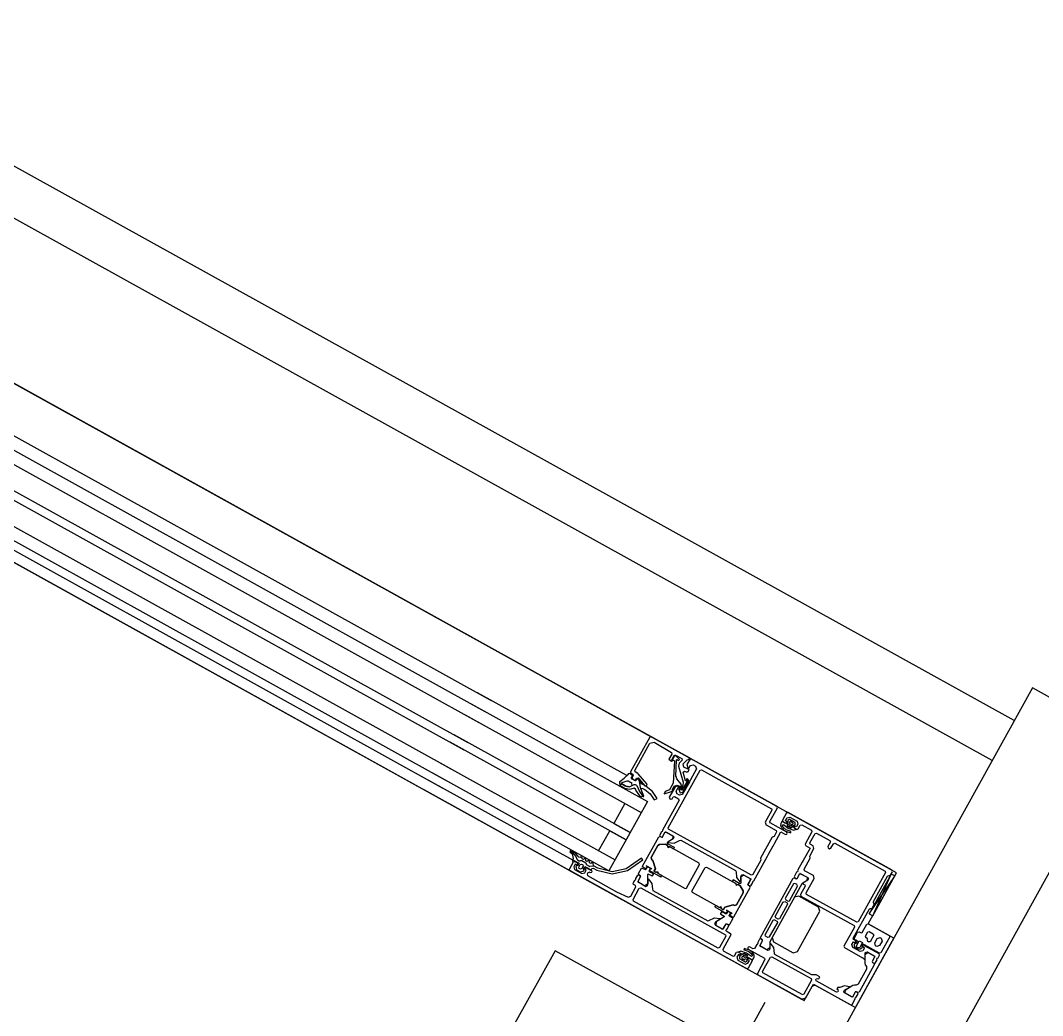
# Model space of a CAD drawing. Header units: metres. Extents: x 2.5 to 42.6, y 0.9 to 31.9.
# Drawn here: x 26.6573 to 26.8502, y 11.3102 to 11.4979 of the extents above; entities that cross this region are included whole.
import ezdxf

# ---------------------------------------------------------------- set-up
doc = ezdxf.new("R2010")
doc.units = ezdxf.units.M
doc.layers.add('ARREDI', color=9, linetype='Continuous')
doc.layers.add('PARETI_STRUTTURE', color=7, linetype='Continuous')

msp = doc.modelspace()

# ---------------------------------------------------------------- linework, layer by layer
at = {"layer": 'ARREDI'}
for points in [[(26.82266, 11.33715), (26.29852, 11.62766)], [(26.2873, 11.60012), (26.80524, 11.31303)], [(26.6046, 11.44811), (26.74614, 11.36966)], [(26.60345, 11.44604), (26.74499, 11.3676)], [(26.6023, 11.44396), (26.74384, 11.36552)], [(26.6002, 11.44018), (26.74175, 11.36173)], [(26.59944, 11.4388), (26.74098, 11.36035)], [(26.73888, 11.35657), (26.59734, 11.43501)], [(26.73698, 11.35313), (26.59543, 11.43157)], [(26.73774, 11.3545), (26.5962, 11.43295)]]:
    msp.add_lwpolyline(points, dxfattribs=at)
at = {"layer": 'PARETI_STRUTTURE'}
for points in [[(26.84487, 11.36585), (26.31109, 11.66171)], [(26.84069, 11.35832), (26.30691, 11.65418)], [(26.77617, 11.36291), (26.78374, 11.35872), (26.58228, 11.47038)], [(26.77617, 11.36292), (26.58986, 11.46618), (26.58228, 11.47038)], [(26.76082, 11.33766), (26.59506, 11.42954), (26.58357, 11.4359)], [(26.74775, 11.37867), (26.77634, 11.36282), (26.77607, 11.36274)], [(26.77173, 11.35547), (26.74355, 11.3711)], [(26.7424, 11.36901), (26.77564, 11.3506), (26.76839, 11.33751), (26.73515, 11.35593)], [(26.74126, 11.36695), (26.77449, 11.34853)], [(26.76643, 11.34129), (26.76853, 11.34508), (26.77162, 11.34336), (26.7384, 11.36178)], [(26.77139, 11.35024), (26.76929, 11.34645), (26.77239, 11.34474), (26.73915, 11.36316)], [(26.77607, 11.36275), (26.77245, 11.3562)], [(26.7761, 11.36158), (26.77692, 11.3618)], [(26.78334, 11.35849), (26.78338, 11.35846), (26.78357, 11.35881), (26.77634, 11.36282)], [(26.77692, 11.36179), (26.78017, 11.35981)], [(26.77325, 11.35643), (26.77609, 11.36157)], [(26.78017, 11.35981), (26.78024, 11.35954)], [(26.7363, 11.35799), (26.76953, 11.33957)], [(26.78024, 11.35954), (26.7797, 11.35857)], [(26.7797, 11.35857), (26.78018, 11.35821)], [(26.78072, 11.35919), (26.78036, 11.35846), (26.78073, 11.35824), (26.7805, 11.35403), (26.77982, 11.3528)], [(26.78018, 11.3582), (26.78043, 11.35835), (26.78022, 11.35846), (26.78068, 11.35928)], [(26.78068, 11.35929), (26.78095, 11.35937)], [(26.78103, 11.35922), (26.78071, 11.35919)], [(26.78095, 11.35936), (26.78216, 11.3587)], [(26.7817, 11.35853), (26.78103, 11.35922)], [(26.78103, 11.3553), (26.78114, 11.35847)], [(26.78114, 11.35846), (26.78128, 11.35852)], [(26.78128, 11.35851), (26.78148, 11.35831)], [(26.78148, 11.3583), (26.7817, 11.35852)], [(26.78166, 11.35781), (26.78152, 11.35724)], [(26.78221, 11.35838), (26.78165, 11.35781)], [(26.78216, 11.35869), (26.7822, 11.35839)], [(26.78236, 11.35769), (26.78311, 11.35845)], [(26.8001, 11.34965), (26.78374, 11.35872), (26.78309, 11.35755), (26.78327, 11.35696), (26.78347, 11.35685), (26.78375, 11.35736)], [(26.7831, 11.35846), (26.78334, 11.3585)], [(26.80027, 11.34956), (26.78374, 11.35872)], [(26.77198, 11.35571), (26.77215, 11.3559)], [(26.77215, 11.3559), (26.77231, 11.35591)], [(26.77231, 11.35591), (26.77274, 11.35555)], [(26.77244, 11.3562), (26.77253, 11.35594)], [(26.77252, 11.35593), (26.77287, 11.35574)], [(26.77332, 11.35616), (26.77324, 11.35643)], [(26.77384, 11.35588), (26.77333, 11.35617)], [(26.7739, 11.35583), (26.77384, 11.35587)], [(26.77955, 11.34564), (26.78557, 11.35649)], [(26.78152, 11.35724), (26.78238, 11.35423)], [(26.78248, 11.35706), (26.78236, 11.3577)], [(26.78237, 11.35611), (26.78264, 11.35634)], [(26.78283, 11.35451), (26.78238, 11.35611)], [(26.78347, 11.35662), (26.78248, 11.35706)], [(26.78264, 11.35634), (26.7831, 11.35613)], [(26.7831, 11.35614), (26.78335, 11.35622)], [(26.78335, 11.35622), (26.7835, 11.35651)], [(26.78351, 11.35651), (26.78346, 11.35662)], [(26.78375, 11.35736), (26.7843, 11.35751)], [(26.78489, 11.35673), (26.78375, 11.35466)], [(26.78429, 11.35751), (26.78473, 11.35726)], [(26.78474, 11.35727), (26.78489, 11.35672)], [(26.78557, 11.35649), (26.78583, 11.35657)], [(26.78584, 11.35657), (26.79906, 11.34923)], [(26.76154, 11.33951), (26.73439, 11.35455)], [(26.77047, 11.35356), (26.77044, 11.35438)], [(26.77045, 11.35437), (26.77125, 11.355), (26.77198, 11.35571)], [(26.77126, 11.35312), (26.77047, 11.35355), (26.7707, 11.35398), (26.77069, 11.35397), (26.77144, 11.35355), (26.77069, 11.35397)], [(26.771, 11.35419), (26.7707, 11.35398)], [(26.77177, 11.3544), (26.771, 11.35418)], [(26.77199, 11.3544), (26.77176, 11.3544)], [(26.77274, 11.35398), (26.77199, 11.3544)], [(26.77276, 11.35539), (26.77255, 11.3551)], [(26.77255, 11.3551), (26.77259, 11.35494)], [(26.77259, 11.35493), (26.7733, 11.35454)], [(26.77276, 11.35358), (26.77273, 11.35399)], [(26.77274, 11.35555), (26.77275, 11.35539)], [(26.77294, 11.35548), (26.77275, 11.35513)], [(26.77275, 11.35513), (26.77283, 11.35487)], [(26.77283, 11.35486), (26.77317, 11.35467)], [(26.77286, 11.35574), (26.77295, 11.35548)], [(26.77317, 11.35467), (26.77344, 11.35476)], [(26.77329, 11.35454), (26.77343, 11.35455)], [(26.77343, 11.35455), (26.77379, 11.35487)], [(26.77344, 11.35475), (26.77358, 11.35501)], [(26.77358, 11.35501), (26.7739, 11.35504)], [(26.77379, 11.35487), (26.77399, 11.3548)], [(26.77554, 11.35394), (26.77389, 11.35583)], [(26.7739, 11.35504), (26.77518, 11.35357)], [(26.77399, 11.3548), (26.77429, 11.35321), (26.77492, 11.35169)], [(26.77458, 11.35389), (26.774, 11.35468)], [(26.78117, 11.35485), (26.78104, 11.35529)], [(26.78201, 11.35388), (26.78118, 11.35484)], [(26.78355, 11.35432), (26.78222, 11.3519)], [(26.78238, 11.35423), (26.78231, 11.35363)], [(26.78233, 11.35238), (26.7835, 11.35448)], [(26.78256, 11.35334), (26.78319, 11.35448)], [(26.78335, 11.35455), (26.78267, 11.35332)], [(26.78293, 11.35446), (26.78284, 11.35451)], [(26.78314, 11.35453), (26.78293, 11.35446)], [(26.78318, 11.35489), (26.78295, 11.35482)], [(26.78295, 11.35482), (26.78299, 11.35467)], [(26.783, 11.35467), (26.78323, 11.35474)], [(26.78319, 11.35447), (26.78315, 11.35453)], [(26.7835, 11.35449), (26.78318, 11.35489)], [(26.78323, 11.35474), (26.78336, 11.35456)], [(26.78375, 11.35466), (26.78355, 11.35432)], [(26.73343, 11.35283), (26.76099, 11.33757), (26.7609, 11.33783)], [(26.77047, 11.35356), (26.77047, 11.35356)], [(26.77139, 11.35307), (26.77126, 11.35311)], [(26.77226, 11.35288), (26.77139, 11.35307)], [(26.77145, 11.35355), (26.77154, 11.35351), (26.77145, 11.35355)], [(26.77218, 11.35337), (26.77155, 11.35351), (26.77218, 11.35337)], [(26.77218, 11.35337), (26.7724, 11.35339)], [(26.77254, 11.3529), (26.77226, 11.35288)], [(26.77241, 11.35339), (26.77275, 11.35359), (26.77313, 11.35381)], [(26.77313, 11.35313), (26.77254, 11.35289)], [(26.77313, 11.3538), (26.77333, 11.35382)], [(26.7734, 11.35293), (26.77314, 11.35312)], [(26.77334, 11.35382), (26.77356, 11.35369)], [(26.77346, 11.35272), (26.7734, 11.35293)], [(26.7744, 11.35142), (26.77345, 11.35272)], [(26.77356, 11.35369), (26.77363, 11.35362)], [(26.77363, 11.35363), (26.77417, 11.35247), (26.77488, 11.35142)], [(26.7744, 11.35288), (26.77467, 11.35312)], [(26.7754, 11.35344), (26.77458, 11.3539)], [(26.77468, 11.35312), (26.77509, 11.35288)], [(26.7751, 11.35289), (26.77617, 11.35204), (26.77689, 11.35089)], [(26.77518, 11.35357), (26.7755, 11.3536)], [(26.77747, 11.35113), (26.77663, 11.35245), (26.7754, 11.35344)], [(26.7755, 11.3536), (26.77556, 11.35371)], [(26.77557, 11.35371), (26.77554, 11.35394)], [(26.77897, 11.35249), (26.7788, 11.35204)], [(26.77881, 11.35205), (26.78035, 11.35253)], [(26.77982, 11.3528), (26.77897, 11.35248)], [(26.78085, 11.35334), (26.77977, 11.35138)], [(26.78035, 11.35253), (26.78037, 11.35269)], [(26.78038, 11.35284), (26.78074, 11.35348)], [(26.78038, 11.35268), (26.78038, 11.35284)], [(26.78074, 11.35348), (26.78118, 11.35368)], [(26.78139, 11.3535), (26.78085, 11.35334)], [(26.78108, 11.35254), (26.78155, 11.3534), (26.78139, 11.3535)], [(26.78124, 11.352), (26.78108, 11.35254)], [(26.78118, 11.35367), (26.78173, 11.35348), (26.7815, 11.35306)], [(26.7815, 11.35307), (26.7818, 11.35224)], [(26.78178, 11.35294), (26.78206, 11.35344)], [(26.78216, 11.35273), (26.78179, 11.35293)], [(26.7818, 11.35223), (26.78234, 11.35238)], [(26.78231, 11.35363), (26.7819, 11.35288)], [(26.7819, 11.35288), (26.78207, 11.35278)], [(26.78206, 11.35344), (26.78202, 11.35388)], [(26.78207, 11.35279), (26.78227, 11.35315)], [(26.78238, 11.35312), (26.78216, 11.35272)], [(26.78227, 11.35315), (26.78247, 11.35327)], [(26.78255, 11.35324), (26.78239, 11.35313)], [(26.78247, 11.35328), (26.78257, 11.35333)], [(26.78267, 11.35332), (26.78256, 11.35323)], [(26.77492, 11.35169), (26.7744, 11.35141)], [(26.77689, 11.35089), (26.77747, 11.35114)], [(26.78161, 11.35081), (26.7785, 11.3452)], [(26.77976, 11.35138), (26.77985, 11.35111)], [(26.77984, 11.35111), (26.78001, 11.35101)], [(26.78001, 11.35102), (26.78028, 11.3511)], [(26.78028, 11.35109), (26.78047, 11.35144)], [(26.78047, 11.35144), (26.78074, 11.35152)], [(26.78074, 11.35151), (26.78153, 11.35107)], [(26.78168, 11.35176), (26.78124, 11.35201)], [(26.78153, 11.35107), (26.78161, 11.35081)], [(26.78222, 11.35191), (26.78168, 11.35176)], [(26.79914, 11.34897), (26.79787, 11.34669)], [(26.79875, 11.3468), (26.80018, 11.34938)], [(26.79906, 11.34924), (26.79914, 11.34897)], [(26.80018, 11.34938), (26.80009, 11.34965)], [(26.8019, 11.34843), (26.80113, 11.34706)], [(26.80217, 11.34851), (26.8019, 11.34842)], [(26.80524, 11.31304), (26.80696, 11.31614), (26.81488, 11.31175), (26.82213, 11.32483), (26.81731, 11.32751), (26.82266, 11.33715), (26.80202, 11.34859)], [(26.8218, 11.33763), (26.80217, 11.3485)], [(26.79788, 11.3467), (26.79803, 11.34615)], [(26.79882, 11.34653), (26.79874, 11.3468)], [(26.80192, 11.34482), (26.79882, 11.34654)], [(26.8008, 11.34637), (26.80074, 11.34605)], [(26.80102, 11.34679), (26.80083, 11.34645), (26.8008, 11.34636)], [(26.80113, 11.34682), (26.80102, 11.3468)], [(26.8011, 11.34602), (26.80131, 11.34623)], [(26.80113, 11.34705), (26.80122, 11.34679)], [(26.80187, 11.34641), (26.80113, 11.34683)], [(26.80121, 11.34678), (26.80166, 11.34653)], [(26.80131, 11.34623), (26.80221, 11.34558), (26.80327, 11.34519)], [(26.80166, 11.34654), (26.80192, 11.34662)], [(26.80193, 11.34661), (26.80202, 11.34678), (26.80168, 11.34697), (26.80197, 11.34749)], [(26.80197, 11.34645), (26.80186, 11.34642)], [(26.80196, 11.34749), (26.80251, 11.34765)], [(26.80216, 11.34678), (26.80198, 11.34645)], [(26.80227, 11.3463), (26.80203, 11.34632), (26.80199, 11.34614)], [(26.80211, 11.34703), (26.80212, 11.34689)], [(26.80241, 11.34719), (26.80212, 11.34703)], [(26.80213, 11.34689), (26.80215, 11.34677)], [(26.80238, 11.34619), (26.80227, 11.3463)], [(26.80249, 11.34719), (26.8024, 11.34719)], [(26.80255, 11.34684), (26.80241, 11.34661)], [(26.80242, 11.3466), (26.80246, 11.34644)], [(26.80246, 11.34644), (26.80288, 11.34622)], [(26.8035, 11.34663), (26.80249, 11.3472)], [(26.8025, 11.34765), (26.80387, 11.34688)], [(26.80317, 11.3465), (26.80255, 11.34685)], [(26.80288, 11.34621), (26.80305, 11.34625)], [(26.80304, 11.34626), (26.80318, 11.34649)], [(26.80403, 11.34635), (26.80374, 11.34583), (26.8034, 11.34603), (26.80331, 11.34585)], [(26.80344, 11.34615), (26.80355, 11.34622)], [(26.80355, 11.34656), (26.8035, 11.34663)], [(26.80354, 11.34623), (26.80354, 11.34656)], [(26.80388, 11.34688), (26.80403, 11.34634)], [(26.7783, 11.34485), (26.77794, 11.3442)], [(26.77843, 11.34491), (26.7783, 11.34485)], [(26.77851, 11.34506), (26.77843, 11.34491)], [(26.77849, 11.3439), (26.77902, 11.34485), (26.78056, 11.34405)], [(26.7785, 11.34519), (26.77851, 11.34505)], [(26.7785, 11.34388), (26.77895, 11.34472)], [(26.77895, 11.34471), (26.77922, 11.34479)], [(26.77902, 11.34485), (26.77909, 11.34486)], [(26.77922, 11.34479), (26.78042, 11.34412)], [(26.77963, 11.34537), (26.77955, 11.34564)], [(26.79527, 11.33671), (26.77963, 11.34538)], [(26.8, 11.34484), (26.79953, 11.34398), (26.79915, 11.34387), (26.79696, 11.33991), (26.79706, 11.33954), (26.79553, 11.33679)], [(26.79803, 11.34616), (26.79992, 11.34511)], [(26.79953, 11.34254), (26.80081, 11.34484), (26.80167, 11.34437)], [(26.79992, 11.34511), (26.80001, 11.34485)], [(26.80075, 11.34604), (26.80076, 11.346), (26.80092, 11.34574), (26.80103, 11.34557), (26.80118, 11.34542), (26.80132, 11.34526), (26.80149, 11.34513), (26.80167, 11.34501)], [(26.80128, 11.34574), (26.80118, 11.34589), (26.8011, 11.34601)], [(26.8018, 11.34525), (26.80128, 11.34574)], [(26.80167, 11.34501), (26.80268, 11.34469)], [(26.80167, 11.34437), (26.80194, 11.34445)], [(26.80259, 11.34497), (26.8018, 11.34525)], [(26.802, 11.34455), (26.80191, 11.34481)], [(26.80194, 11.34445), (26.80199, 11.34454)], [(26.80199, 11.34613), (26.80204, 11.34601)], [(26.80204, 11.346), (26.80222, 11.34589), (26.80248, 11.34575), (26.80269, 11.34565)], [(26.80271, 11.346), (26.80237, 11.3458), (26.80237, 11.34619)], [(26.8027, 11.34496), (26.80259, 11.34497)], [(26.80268, 11.34468), (26.8027, 11.34496)], [(26.80269, 11.34566), (26.8029, 11.34569)], [(26.80286, 11.34597), (26.80271, 11.346)], [(26.80289, 11.34569), (26.80292, 11.34572), (26.803, 11.34579), (26.80286, 11.34598)], [(26.80315, 11.3458), (26.80333, 11.34613)], [(26.80318, 11.34569), (26.80315, 11.3458)], [(26.80372, 11.34539), (26.80318, 11.34569)], [(26.80327, 11.34519), (26.80327, 11.34519)], [(26.80328, 11.34519), (26.80372, 11.34539)], [(26.8033, 11.34585), (26.80339, 11.34559)], [(26.80333, 11.34612), (26.80344, 11.34615)], [(26.80338, 11.34558), (26.80383, 11.34533)], [(26.80383, 11.34533), (26.80409, 11.34542)], [(26.8041, 11.34541), (26.80447, 11.34611)], [(26.80448, 11.3461), (26.80474, 11.34618)], [(26.80475, 11.34618), (26.80661, 11.34515)], [(26.80668, 11.34488), (26.80539, 11.34253)], [(26.80629, 11.3428), (26.80727, 11.34455)], [(26.8066, 11.34515), (26.80669, 11.34488)], [(26.80727, 11.34455), (26.80753, 11.34463)], [(26.80753, 11.34463), (26.81008, 11.34321)], [(26.77553, 11.3384), (26.77559, 11.33836), (26.7756, 11.33829), (26.77559, 11.33823), (26.77541, 11.33797), (26.77538, 11.33794), (26.77534, 11.33792), (26.7753, 11.33794), (26.77474, 11.33826), (26.77471, 11.33829), (26.7747, 11.33831), (26.77471, 11.33836), (26.7778, 11.34391)], [(26.77779, 11.34392), (26.77805, 11.344)], [(26.77795, 11.3442), (26.77799, 11.34404)], [(26.77799, 11.34404), (26.77833, 11.34386)], [(26.77806, 11.34399), (26.77833, 11.34384)], [(26.77833, 11.34386), (26.7785, 11.3439)], [(26.77833, 11.34384), (26.7785, 11.34388)], [(26.7794, 11.34285), (26.77936, 11.34278)], [(26.77936, 11.34278), (26.77939, 11.34267)], [(26.77939, 11.34267), (26.7807, 11.34195)], [(26.77947, 11.34293), (26.7794, 11.34286)], [(26.78037, 11.34346), (26.77948, 11.34292)], [(26.78064, 11.34378), (26.7805, 11.34355), (26.77957, 11.34298)], [(26.77957, 11.34298), (26.77957, 11.34288)], [(26.77958, 11.34288), (26.7807, 11.34274), (26.7817, 11.34326)], [(26.78042, 11.34412), (26.78036, 11.34346)], [(26.78056, 11.34405), (26.78065, 11.34379)], [(26.78171, 11.34326), (26.78195, 11.34328)], [(26.78194, 11.34329), (26.79227, 11.33756)], [(26.79934, 11.34219), (26.79954, 11.34254)], [(26.80538, 11.34254), (26.80547, 11.34227)], [(26.80637, 11.34253), (26.80629, 11.34279)], [(26.80689, 11.34224), (26.80637, 11.34253)], [(26.81016, 11.34295), (26.80969, 11.34209)], [(26.81008, 11.34321), (26.81017, 11.34295)], [(26.81027, 11.34176), (26.81074, 11.34262)], [(26.81074, 11.34262), (26.81101, 11.34271)], [(26.81101, 11.3427), (26.82048, 11.33745)], [(26.76118, 11.34138), (26.761, 11.34111)], [(26.761, 11.34112), (26.76145, 11.34074)], [(26.76108, 11.34139), (26.76115, 11.3413)], [(26.76115, 11.3413), (26.76143, 11.34105)], [(26.7621, 11.34087), (26.76118, 11.34138)], [(26.76142, 11.34105), (26.76215, 11.34021)], [(26.76145, 11.34075), (26.76165, 11.33983)], [(26.76269, 11.34006), (26.7621, 11.34087)], [(26.77636, 11.34003), (26.77761, 11.3423), (26.77636, 11.34003)], [(26.77949, 11.34212), (26.77945, 11.34205), (26.77949, 11.34212)], [(26.77966, 11.34194), (26.7797, 11.34201), (26.77966, 11.34194)], [(26.7854, 11.33898), (26.77986, 11.34205), (26.78054, 11.34167)], [(26.7807, 11.34195), (26.78055, 11.34167)], [(26.79829, 11.3403), (26.79849, 11.34065)], [(26.79848, 11.34064), (26.79934, 11.3422)], [(26.80546, 11.34227), (26.80632, 11.3418), (26.80504, 11.33948)], [(26.80524, 11.3378), (26.80637, 11.33987), (26.80626, 11.3403), (26.80704, 11.3417)], [(26.80704, 11.34171), (26.80689, 11.34225)], [(26.80968, 11.34209), (26.80976, 11.34182)], [(26.80976, 11.34182), (26.81, 11.34168)], [(26.81, 11.34169), (26.81026, 11.34177)], [(26.76091, 11.33783), (26.76168, 11.33921)], [(26.76166, 11.33982), (26.76149, 11.33943)], [(26.76149, 11.33944), (26.76155, 11.33923)], [(26.76155, 11.33923), (26.76171, 11.33951), (26.7624, 11.33912)], [(26.76168, 11.33921), (26.76194, 11.3393)], [(26.76247, 11.33877), (26.76237, 11.3386), (26.76202, 11.33879), (26.76175, 11.33827)], [(26.76194, 11.33929), (26.76239, 11.33904)], [(26.76215, 11.34021), (26.76233, 11.33971)], [(26.76234, 11.33971), (26.76242, 11.33961)], [(26.76239, 11.33913), (26.76274, 11.33893)], [(26.76239, 11.33904), (26.76247, 11.33878)], [(26.76243, 11.33961), (26.76277, 11.33941)], [(26.76274, 11.33894), (26.76249, 11.33849)], [(26.76298, 11.34002), (26.76269, 11.34006)], [(26.76271, 11.33823), (26.76296, 11.33868)], [(26.76277, 11.33941), (26.76296, 11.33941)], [(26.76296, 11.33868), (26.76322, 11.33876)], [(26.76305, 11.34016), (26.76297, 11.34002)], [(26.76297, 11.33942), (26.76305, 11.33946)], [(26.76304, 11.33947), (26.76324, 11.33947)], [(26.76335, 11.34004), (26.76305, 11.34015)], [(26.76322, 11.33876), (26.76343, 11.33865)], [(26.76324, 11.33947), (26.764, 11.33904)], [(26.76331, 11.33979), (26.76335, 11.34004)], [(26.76357, 11.33964), (26.76331, 11.3398)], [(26.76343, 11.33864), (26.76351, 11.33838)], [(26.76377, 11.33981), (26.76357, 11.33964)], [(26.76403, 11.33966), (26.76377, 11.33981)], [(26.764, 11.33941), (26.76404, 11.33966)], [(26.76426, 11.33926), (26.764, 11.33941)], [(26.76401, 11.33904), (26.76411, 11.33888)], [(26.76411, 11.33887), (26.76411, 11.33878)], [(26.76411, 11.33878), (26.76421, 11.33862)], [(26.76421, 11.33861), (26.76463, 11.33838)], [(26.76446, 11.33943), (26.76426, 11.33926)], [(26.76472, 11.33928), (26.76446, 11.33943)], [(26.76469, 11.33903), (26.76473, 11.33928)], [(26.76495, 11.33888), (26.76469, 11.33903)], [(26.76514, 11.33905), (26.76495, 11.33888)], [(26.76542, 11.33894), (26.76514, 11.33905)], [(26.76626, 11.33802), (26.76546, 11.33846), (26.76541, 11.33894)], [(26.77454, 11.33991), (26.77166, 11.33791)], [(26.77189, 11.33759), (26.77477, 11.33959)], [(26.77477, 11.33959), (26.77453, 11.33991)], [(26.77669, 11.33949), (26.77648, 11.3396), (26.77669, 11.33949)], [(26.78301, 11.33425), (26.78548, 11.33871)], [(26.78548, 11.33871), (26.7854, 11.33898)], [(26.79571, 11.33565), (26.7983, 11.3403)], [(26.80485, 11.33914), (26.80399, 11.33758)], [(26.80504, 11.33948), (26.80485, 11.33914)], [(26.76082, 11.33766), (26.79457, 11.31895)], [(26.79439, 11.31905), (26.76099, 11.33756)], [(26.76174, 11.33827), (26.76189, 11.33773)], [(26.7619, 11.33774), (26.76327, 11.33698)], [(26.76212, 11.33833), (26.76228, 11.33777)], [(26.7623, 11.33846), (26.76213, 11.33832)], [(26.76228, 11.33777), (26.76238, 11.33764)], [(26.76233, 11.33844), (26.7623, 11.33846)], [(26.76249, 11.33849), (26.76232, 11.33845)], [(26.76238, 11.33765), (26.76295, 11.33735)], [(26.76279, 11.33797), (26.7627, 11.33823)], [(26.76299, 11.33785), (26.76278, 11.33796)], [(26.76294, 11.33734), (26.76309, 11.33733)], [(26.76326, 11.33793), (26.763, 11.33785)], [(26.76309, 11.33732), (26.76365, 11.33749)], [(26.76351, 11.33838), (26.76326, 11.33793)], [(26.76327, 11.33698), (26.76381, 11.33713)], [(26.76359, 11.33788), (26.76384, 11.33832)], [(26.76364, 11.33772), (26.7636, 11.33788)], [(26.76367, 11.3377), (26.76365, 11.33771)], [(26.76365, 11.33748), (26.76368, 11.33771)], [(26.76381, 11.33713), (26.7641, 11.33764), (26.76375, 11.33784), (26.76385, 11.33801)], [(26.76384, 11.33833), (26.76419, 11.33813)], [(26.76385, 11.33801), (26.76411, 11.33809)], [(26.76411, 11.33809), (26.76507, 11.33756)], [(26.76419, 11.33814), (26.76491, 11.33773)], [(26.76441, 11.33716), (26.76425, 11.33688)], [(26.76425, 11.33688), (26.76434, 11.33662)], [(26.76433, 11.33661), (26.7698, 11.33357), (26.77198, 11.33257)], [(26.76468, 11.33723), (26.76441, 11.33715)], [(26.76463, 11.33838), (26.76476, 11.33835)], [(26.76485, 11.33714), (26.76468, 11.33724)], [(26.76476, 11.33836), (26.76545, 11.33847)], [(26.76511, 11.33721), (26.76485, 11.33713)], [(26.76491, 11.33773), (26.76507, 11.33778)], [(26.76507, 11.33778), (26.76517, 11.33795)], [(26.76508, 11.33755), (26.76516, 11.33729)], [(26.76515, 11.33728), (26.76511, 11.33721)], [(26.76516, 11.33795), (26.76543, 11.33804)], [(26.76543, 11.33803), (26.7661, 11.33765)], [(26.7661, 11.33766), (26.76899, 11.33693), (26.7719, 11.33759)], [(26.77166, 11.33791), (26.76896, 11.33733), (26.76626, 11.33802)], [(26.77344, 11.33607), (26.7738, 11.33672)], [(26.7738, 11.33671), (26.77396, 11.33676)], [(26.77395, 11.337), (26.77451, 11.33799), (26.77454, 11.33803), (26.77457, 11.33803), (26.77461, 11.33803), (26.77526, 11.33774), (26.7753, 11.33772), (26.77534, 11.33774), (26.77537, 11.33776), (26.77564, 11.33825), (26.77565, 11.33829), (26.77564, 11.33832), (26.77561, 11.33835), (26.77548, 11.33842), (26.7754, 11.33847)], [(26.77403, 11.33673), (26.77395, 11.337)], [(26.77396, 11.33676), (26.77429, 11.33658)], [(26.77431, 11.33658), (26.77403, 11.33673)], [(26.77436, 11.33642), (26.77432, 11.33659)], [(26.7765, 11.33786), (26.7754, 11.33847)], [(26.77548, 11.33842), (26.77641, 11.33791)], [(26.77567, 11.33683), (26.7757, 11.33505)], [(26.77579, 11.3369), (26.77568, 11.33683)], [(26.77642, 11.33791), (26.77629, 11.33797), (26.77625, 11.33799), (26.77622, 11.33797), (26.77618, 11.33795), (26.77595, 11.33749), (26.77593, 11.33746), (26.77595, 11.33742), (26.77597, 11.33739), (26.7767, 11.33699), (26.77672, 11.33696), (26.77674, 11.33692), (26.77672, 11.33688), (26.77656, 11.33657), (26.77653, 11.33654), (26.77649, 11.33653), (26.77645, 11.33654), (26.77579, 11.33691)], [(26.77818, 11.33634), (26.7761, 11.3375), (26.77607, 11.33752), (26.77607, 11.33756), (26.77607, 11.33761), (26.77621, 11.33788), (26.77625, 11.33794), (26.77631, 11.33795), (26.77638, 11.33793), (26.7765, 11.33786)], [(26.77818, 11.33634), (26.77833, 11.33662), (26.77764, 11.33699), (26.7776, 11.33705), (26.77758, 11.3371), (26.7776, 11.33716), (26.77764, 11.33723), (26.7776, 11.33716), (26.77758, 11.3371), (26.7776, 11.33705), (26.77764, 11.33699), (26.78274, 11.33417)], [(26.78404, 11.33368), (26.78652, 11.33814)], [(26.78652, 11.33814), (26.78678, 11.33822)], [(26.78678, 11.33821), (26.79232, 11.33515), (26.79164, 11.33552)], [(26.79227, 11.33756), (26.79237, 11.33735)], [(26.79237, 11.33735), (26.79248, 11.33622), (26.79317, 11.33535)], [(26.79327, 11.33539), (26.79325, 11.33647), (26.79338, 11.33672)], [(26.79379, 11.33671), (26.79326, 11.33632)], [(26.79338, 11.33672), (26.79365, 11.3368)], [(26.79365, 11.3368), (26.79514, 11.33598), (26.79462, 11.33496)], [(26.79499, 11.33605), (26.79379, 11.33672)], [(26.79553, 11.33679), (26.79527, 11.3367)], [(26.8038, 11.33725), (26.80333, 11.33638)], [(26.80392, 11.3373), (26.8038, 11.33725)], [(26.80387, 11.33609), (26.8044, 11.33703), (26.80594, 11.33624)], [(26.80388, 11.33607), (26.80434, 11.3369)], [(26.80401, 11.33746), (26.80393, 11.3373)], [(26.80399, 11.33759), (26.80401, 11.33745)], [(26.80434, 11.3369), (26.8046, 11.33698)], [(26.8044, 11.33704), (26.80447, 11.33705)], [(26.80461, 11.33697), (26.8058, 11.33631)], [(26.80531, 11.33753), (26.80523, 11.3378)], [(26.80697, 11.33662), (26.80531, 11.33753)], [(26.80712, 11.33608), (26.80697, 11.33662)], [(26.82056, 11.33718), (26.81541, 11.32789)], [(26.81815, 11.32902), (26.82232, 11.33654), (26.82163, 11.33691), (26.81746, 11.3294), (26.81815, 11.32902), (26.82163, 11.33691)], [(26.82048, 11.33745), (26.82057, 11.33719)], [(26.82095, 11.33651), (26.82119, 11.33661)], [(26.82119, 11.3366), (26.82125, 11.33658)], [(26.82126, 11.33658), (26.8215, 11.33668)], [(26.82149, 11.33667), (26.82187, 11.33735)], [(26.82187, 11.33736), (26.82179, 11.33762)], [(26.77304, 11.33494), (26.77295, 11.3352)], [(26.77296, 11.33521), (26.77325, 11.33572)], [(26.77338, 11.33475), (26.77304, 11.33494)], [(26.77325, 11.33572), (26.77337, 11.33578)], [(26.77337, 11.33578), (26.77345, 11.33593)], [(26.77346, 11.33448), (26.77338, 11.33475)], [(26.77345, 11.33594), (26.77344, 11.33607)], [(26.77434, 11.33641), (26.77381, 11.33547), (26.77531, 11.33458)], [(26.77381, 11.33546), (26.77383, 11.33539)], [(26.77398, 11.33532), (26.77389, 11.33559)], [(26.7739, 11.33559), (26.77436, 11.33641)], [(26.77517, 11.33466), (26.77398, 11.33533)], [(26.7743, 11.33657), (26.77434, 11.33641)], [(26.77571, 11.33505), (26.77518, 11.33466)], [(26.77531, 11.33458), (26.77558, 11.33466)], [(26.77558, 11.33465), (26.77572, 11.33489), (26.77569, 11.33599)], [(26.7757, 11.33598), (26.77578, 11.33603)], [(26.77578, 11.33603), (26.77649, 11.33515), (26.77659, 11.33403)], [(26.79179, 11.3358), (26.79164, 11.33552)], [(26.7931, 11.33507), (26.79179, 11.3358)], [(26.79234, 11.33491), (26.79238, 11.33498), (26.79234, 11.33491)], [(26.79258, 11.33487), (26.79254, 11.3348), (26.79258, 11.33487)], [(26.79321, 11.33511), (26.7931, 11.33508)], [(26.79318, 11.33534), (26.79326, 11.33539)], [(26.79325, 11.33518), (26.79321, 11.33511)], [(26.79327, 11.33528), (26.79325, 11.33518)], [(26.79326, 11.33632), (26.79327, 11.33528)], [(26.7946, 11.33496), (26.79506, 11.33579)], [(26.79465, 11.3348), (26.79461, 11.33496)], [(26.79462, 11.33496), (26.79466, 11.33479)], [(26.79493, 11.33464), (26.79465, 11.33479)], [(26.79467, 11.3348), (26.795, 11.33462)], [(26.79506, 11.33578), (26.79498, 11.33605)], [(26.795, 11.33461), (26.79517, 11.33465)], [(26.79513, 11.33597), (26.79514, 11.3359)], [(26.79517, 11.33466), (26.79553, 11.33531)], [(26.79551, 11.33544), (26.79559, 11.33559)], [(26.79552, 11.33531), (26.79551, 11.33544)], [(26.79559, 11.33559), (26.79572, 11.33565)], [(26.79697, 11.32492), (26.80317, 11.3361)], [(26.80479, 11.33504), (26.79874, 11.32411)], [(26.80318, 11.33507), (26.80165, 11.33232)], [(26.80317, 11.3361), (26.80344, 11.33619)], [(26.80345, 11.33515), (26.80318, 11.33506)], [(26.80333, 11.33639), (26.80337, 11.33622)], [(26.80337, 11.33623), (26.80371, 11.33605)], [(26.80344, 11.33618), (26.80372, 11.33603)], [(26.80389, 11.3349), (26.80345, 11.33515)], [(26.80371, 11.33604), (26.80388, 11.33608)], [(26.80372, 11.33602), (26.80389, 11.33606)], [(26.80397, 11.33463), (26.80389, 11.33489)], [(26.80486, 11.33511), (26.80479, 11.33504)], [(26.80575, 11.33565), (26.80486, 11.33511)], [(26.80602, 11.33597), (26.80588, 11.33573), (26.80495, 11.33516)], [(26.80495, 11.33516), (26.80495, 11.33508)], [(26.80495, 11.33507), (26.80533, 11.33487)], [(26.80532, 11.33487), (26.8054, 11.33461)], [(26.80559, 11.33333), (26.80712, 11.33608)], [(26.8058, 11.33631), (26.80575, 11.33564)], [(26.80594, 11.33624), (26.80603, 11.33597)], [(26.81746, 11.32941), (26.82231, 11.33653)], [(26.81828, 11.3317), (26.82095, 11.33652)], [(26.77198, 11.33257), (26.7725, 11.33274)], [(26.77249, 11.33274), (26.77346, 11.33449)], [(26.77293, 11.33207), (26.77411, 11.33421)], [(26.77412, 11.33421), (26.77438, 11.33429)], [(26.77438, 11.33428), (26.79037, 11.32542)], [(26.77659, 11.33403), (26.77669, 11.33382)], [(26.77669, 11.33381), (26.78702, 11.32809)], [(26.78274, 11.33417), (26.78301, 11.33426)], [(26.78412, 11.33341), (26.78404, 11.33367)], [(26.78838, 11.33069), (26.78853, 11.33097), (26.78922, 11.33059), (26.78928, 11.33056), (26.78933, 11.33059), (26.78938, 11.33063), (26.78942, 11.3307), (26.78938, 11.33063), (26.78933, 11.33059), (26.78928, 11.33056), (26.78922, 11.33059), (26.78413, 11.33341)], [(26.79152, 11.32953), (26.79145, 11.32955), (26.7914, 11.32953), (26.79136, 11.32949), (26.79123, 11.3292), (26.79122, 11.32916), (26.79123, 11.32912), (26.79126, 11.32909), (26.79181, 11.32878), (26.79186, 11.32877), (26.7919, 11.32878), (26.79193, 11.32881), (26.79501, 11.33437)], [(26.79247, 11.3311), (26.79372, 11.33336), (26.79247, 11.3311)], [(26.79501, 11.33437), (26.79492, 11.33464)], [(26.80244, 11.33187), (26.80397, 11.33462)], [(26.80419, 11.33275), (26.80339, 11.33252)], [(26.80795, 11.33067), (26.8042, 11.33275)], [(26.8054, 11.3346), (26.80452, 11.33302)], [(26.80452, 11.33302), (26.8046, 11.33276)], [(26.8046, 11.33275), (26.81465, 11.32718)], [(26.80567, 11.33306), (26.80559, 11.33332)], [(26.81514, 11.32781), (26.80567, 11.33306)], [(26.77301, 11.3318), (26.77293, 11.33207)], [(26.78899, 11.32295), (26.77302, 11.33181)], [(26.79184, 11.33109), (26.79205, 11.33098), (26.79184, 11.33109)], [(26.80339, 11.33252), (26.79919, 11.32495)], [(26.79976, 11.3289), (26.80128, 11.33163)], [(26.80206, 11.33119), (26.80055, 11.32846)], [(26.80127, 11.33162), (26.80153, 11.33171)], [(26.80154, 11.3317), (26.80198, 11.33145)], [(26.80165, 11.33231), (26.80173, 11.33205)], [(26.80173, 11.33205), (26.80217, 11.3318)], [(26.80199, 11.33145), (26.80207, 11.33119)], [(26.80218, 11.3318), (26.80244, 11.33188)], [(26.81806, 11.33047), (26.81843, 11.33115)], [(26.81833, 11.33145), (26.81829, 11.3317)], [(26.81839, 11.3314), (26.81833, 11.33146)], [(26.81843, 11.33116), (26.81839, 11.33141)], [(26.78838, 11.33069), (26.79046, 11.32954), (26.79049, 11.32953), (26.79053, 11.32954), (26.79056, 11.32957), (26.79074, 11.32983), (26.79075, 11.32989), (26.79074, 11.32996), (26.79068, 11.33), (26.79056, 11.33007)], [(26.79064, 11.33002), (26.79076, 11.32995), (26.79079, 11.32993), (26.7908, 11.32989), (26.79079, 11.32984), (26.79054, 11.3294), (26.79051, 11.32937), (26.79047, 11.32936), (26.79043, 11.32937), (26.78971, 11.32977), (26.78968, 11.32979), (26.78964, 11.32977), (26.78961, 11.32975), (26.78943, 11.32943), (26.78943, 11.32939), (26.78943, 11.32936), (26.78947, 11.32933), (26.79012, 11.32895)], [(26.79012, 11.32896), (26.79012, 11.32882)], [(26.79056, 11.33007), (26.79165, 11.32946)], [(26.79157, 11.32951), (26.79064, 11.33002)], [(26.79117, 11.32746), (26.79173, 11.32844), (26.79173, 11.32849), (26.79173, 11.32853), (26.79169, 11.32856), (26.7911, 11.32896), (26.79108, 11.32899), (26.79106, 11.32903), (26.79108, 11.32907), (26.79134, 11.32954), (26.79137, 11.32957), (26.79141, 11.32958), (26.79145, 11.32957), (26.79156, 11.32951), (26.79165, 11.32946)], [(26.79984, 11.32864), (26.79975, 11.3289)], [(26.80398, 11.32229), (26.80817, 11.32988)], [(26.80818, 11.32987), (26.80794, 11.33067)], [(26.81446, 11.3248), (26.81752, 11.33031)], [(26.81752, 11.33031), (26.81775, 11.33041)], [(26.81775, 11.33041), (26.81782, 11.33038)], [(26.81782, 11.33038), (26.81806, 11.33048)], [(26.78702, 11.32809), (26.78726, 11.32812)], [(26.78725, 11.32812), (26.78827, 11.32862), (26.78938, 11.32849)], [(26.78939, 11.32839), (26.78846, 11.32784), (26.78832, 11.32759)], [(26.78832, 11.32759), (26.78841, 11.32733)], [(26.7884, 11.32732), (26.78989, 11.3265), (26.79047, 11.32748)], [(26.78859, 11.32791), (26.78854, 11.32724)], [(26.78854, 11.32725), (26.78974, 11.32658)], [(26.79012, 11.32883), (26.78859, 11.32791)], [(26.78938, 11.32849), (26.78938, 11.32839)], [(26.79001, 11.32666), (26.79047, 11.3275)], [(26.79047, 11.32749), (26.79063, 11.32753)], [(26.79047, 11.32747), (26.79064, 11.32751)], [(26.79063, 11.32754), (26.7909, 11.32738)], [(26.79063, 11.32752), (26.79097, 11.32734)], [(26.79102, 11.32717), (26.79065, 11.32652)], [(26.79091, 11.32738), (26.79117, 11.32746)], [(26.79097, 11.32733), (26.79101, 11.32716)], [(26.79785, 11.32546), (26.79938, 11.32821)], [(26.80017, 11.32778), (26.79864, 11.32503)], [(26.79938, 11.32821), (26.79964, 11.3283)], [(26.79965, 11.32829), (26.80009, 11.32804)], [(26.80029, 11.32839), (26.79984, 11.32864)], [(26.8001, 11.32804), (26.80018, 11.32778)], [(26.80055, 11.32846), (26.80029, 11.32838)], [(26.81465, 11.32718), (26.81474, 11.32691)], [(26.81541, 11.32789), (26.81514, 11.3278)], [(26.81619, 11.32589), (26.81705, 11.32745)], [(26.81705, 11.32745), (26.81732, 11.3275)], [(26.81731, 11.32751), (26.82127, 11.32531)], [(26.79044, 11.32516), (26.78926, 11.32302)], [(26.78974, 11.32659), (26.79, 11.32667)], [(26.78988, 11.3265), (26.78995, 11.32652)], [(26.7914, 11.32543), (26.78988, 11.32268)], [(26.79036, 11.32543), (26.79045, 11.32516)], [(26.79054, 11.32647), (26.79045, 11.32632)], [(26.79045, 11.32631), (26.79046, 11.32617)], [(26.79047, 11.32618), (26.79133, 11.32571)], [(26.79066, 11.32652), (26.79053, 11.32647)], [(26.79133, 11.3257), (26.79141, 11.32544)], [(26.79793, 11.32519), (26.79785, 11.32546)], [(26.79838, 11.32494), (26.79793, 11.32519)], [(26.79865, 11.32502), (26.79838, 11.32494)], [(26.81473, 11.32691), (26.81273, 11.3233)], [(26.81466, 11.32475), (26.81531, 11.32593)], [(26.81531, 11.32593), (26.81558, 11.32599)], [(26.81557, 11.32599), (26.81595, 11.32579)], [(26.81595, 11.32579), (26.81619, 11.3259)], [(26.81679, 11.32518), (26.81723, 11.32598)], [(26.81685, 11.32493), (26.8168, 11.32519)], [(26.81723, 11.32598), (26.81748, 11.32606)], [(26.81748, 11.32606), (26.81825, 11.32565)], [(26.81835, 11.3254), (26.81764, 11.32413)], [(26.81824, 11.32564), (26.81835, 11.3254)], [(26.82136, 11.32506), (26.81969, 11.32206)], [(26.82127, 11.32531), (26.82136, 11.32506)], [(26.79462, 11.32311), (26.79456, 11.32301)], [(26.79489, 11.32319), (26.79462, 11.32311)], [(26.79558, 11.32281), (26.79488, 11.32318)], [(26.79626, 11.32364), (26.79585, 11.32288)], [(26.79638, 11.3237), (26.79626, 11.32364)], [(26.79647, 11.32385), (26.79639, 11.3237)], [(26.79681, 11.32463), (26.79645, 11.32398)], [(26.79645, 11.32399), (26.79647, 11.32385)], [(26.79697, 11.32468), (26.79681, 11.32464)], [(26.79833, 11.3225), (26.79683, 11.32339), (26.79736, 11.32433)], [(26.79685, 11.32332), (26.79683, 11.32339)], [(26.79699, 11.32324), (26.79691, 11.32351)], [(26.79692, 11.32351), (26.79738, 11.32434)], [(26.79705, 11.32465), (26.79697, 11.32491)], [(26.79731, 11.32449), (26.79698, 11.32467)], [(26.79819, 11.32258), (26.797, 11.32324)], [(26.79733, 11.3245), (26.79705, 11.32465)], [(26.79736, 11.32433), (26.79731, 11.3245)], [(26.79738, 11.32434), (26.79733, 11.3245)], [(26.79871, 11.3239), (26.79873, 11.32282), (26.7986, 11.32257)], [(26.79873, 11.32411), (26.7987, 11.32401)], [(26.79871, 11.32401), (26.79872, 11.32297)], [(26.7988, 11.32395), (26.79871, 11.32391)], [(26.79961, 11.32194), (26.7995, 11.32307), (26.7988, 11.32394)], [(26.79919, 11.32495), (26.79943, 11.32414)], [(26.79942, 11.32414), (26.80317, 11.32206)], [(26.81273, 11.32329), (26.81281, 11.32303)], [(26.81424, 11.32358), (26.81453, 11.3241), (26.81486, 11.3239), (26.81496, 11.32408)], [(26.81439, 11.32305), (26.81424, 11.32359)], [(26.81454, 11.32454), (26.81446, 11.3248)], [(26.81489, 11.32435), (26.81454, 11.32454)], [(26.8147, 11.32459), (26.81466, 11.32475)], [(26.81498, 11.32443), (26.8147, 11.32458)], [(26.8147, 11.32369), (26.81486, 11.3238)], [(26.8147, 11.32332), (26.8147, 11.32369)], [(26.81491, 11.32299), (26.8147, 11.32332)], [(26.81486, 11.3238), (26.81502, 11.32385)], [(26.81496, 11.32408), (26.81488, 11.32435)], [(26.81525, 11.32427), (26.81498, 11.32443)], [(26.81501, 11.32385), (26.81525, 11.32426)], [(26.81507, 11.32339), (26.81559, 11.32432)], [(26.81515, 11.32312), (26.81507, 11.32339)], [(26.81543, 11.32297), (26.81515, 11.32312)], [(26.81559, 11.32432), (26.81621, 11.32397)], [(26.81621, 11.32397), (26.8157, 11.32304)], [(26.81635, 11.32366), (26.81611, 11.32322)], [(26.81611, 11.32323), (26.81614, 11.32308)], [(26.81614, 11.32308), (26.81611, 11.3229)], [(26.81634, 11.32332), (26.81624, 11.32315), (26.81659, 11.32296), (26.8163, 11.32244)], [(26.81661, 11.32339), (26.81634, 11.32331)], [(26.81663, 11.32352), (26.81635, 11.32366)], [(26.81936, 11.32187), (26.81661, 11.32339)], [(26.81945, 11.32195), (26.81663, 11.32352)], [(26.81713, 11.32477), (26.81685, 11.32492)], [(26.81724, 11.32453), (26.81713, 11.32476)], [(26.81718, 11.32443), (26.81724, 11.32452)], [(26.81724, 11.32417), (26.81719, 11.32443)], [(26.81738, 11.32409), (26.81724, 11.32417)], [(26.81765, 11.32413), (26.81738, 11.32409)], [(26.81852, 11.32391), (26.81899, 11.32477)], [(26.81867, 11.32338), (26.81852, 11.32392)], [(26.81891, 11.32324), (26.81867, 11.32338)], [(26.81945, 11.3234), (26.8189, 11.32324)], [(26.81899, 11.32477), (26.81953, 11.32493)], [(26.81992, 11.32426), (26.81945, 11.3234)], [(26.81953, 11.32493), (26.81976, 11.32479)], [(26.81977, 11.32479), (26.81992, 11.32425)], [(26.75823, 11.32244), (26.75059, 11.30866)], [(26.79267, 11.30335), (26.75823, 11.32244)], [(26.78926, 11.32302), (26.78899, 11.32294)], [(26.78988, 11.32268), (26.78996, 11.32242)], [(26.78995, 11.32241), (26.79181, 11.32138)], [(26.79181, 11.32138), (26.79208, 11.32146)], [(26.79208, 11.32146), (26.79246, 11.32215)], [(26.79246, 11.32215), (26.79273, 11.32223)], [(26.79325, 11.32171), (26.79316, 11.32154), (26.79281, 11.32172), (26.79253, 11.32121)], [(26.79253, 11.32121), (26.79268, 11.32067)], [(26.79273, 11.32222), (26.79317, 11.32197)], [(26.79328, 11.32236), (26.79284, 11.32217)], [(26.79284, 11.32217), (26.79338, 11.32186)], [(26.79312, 11.3214), (26.79301, 11.32133)], [(26.79302, 11.32133), (26.79302, 11.321)], [(26.79323, 11.32143), (26.79312, 11.32141)], [(26.79318, 11.32198), (26.79326, 11.32171)], [(26.79341, 11.32176), (26.79323, 11.32143)], [(26.79328, 11.32236), (26.79328, 11.32236)], [(26.79525, 11.32133), (26.79434, 11.32198), (26.79329, 11.32237)], [(26.79338, 11.32187), (26.79341, 11.32176)], [(26.79352, 11.3213), (26.79338, 11.32106)], [(26.79368, 11.32135), (26.79351, 11.3213)], [(26.79367, 11.32187), (26.79364, 11.32184), (26.79355, 11.32177), (26.79369, 11.32158)], [(26.79387, 11.3219), (26.79366, 11.32187)], [(26.79409, 11.32112), (26.79368, 11.32134)], [(26.79369, 11.32158), (26.79385, 11.32156)], [(26.79385, 11.32155), (26.79418, 11.32176), (26.79418, 11.32137)], [(26.79387, 11.32287), (26.79386, 11.3226)], [(26.79386, 11.3226), (26.79397, 11.32258)], [(26.79489, 11.32255), (26.79387, 11.32287)], [(26.79452, 11.32156), (26.79434, 11.32167), (26.79408, 11.32181), (26.79387, 11.3219)], [(26.79397, 11.32259), (26.79476, 11.32231)], [(26.79418, 11.32137), (26.79429, 11.32126)], [(26.79429, 11.32125), (26.79453, 11.32124), (26.79457, 11.32142)], [(26.79457, 11.32143), (26.79452, 11.32155)], [(26.79456, 11.32301), (26.79465, 11.32275)], [(26.79464, 11.32274), (26.79774, 11.32102)], [(26.79475, 11.32231), (26.79528, 11.32182)], [(26.79581, 11.32152), (26.7958, 11.32156), (26.79564, 11.32182), (26.79553, 11.32199), (26.79538, 11.32214), (26.79524, 11.32229), (26.79507, 11.32243), (26.79489, 11.32254)], [(26.79545, 11.32154), (26.79525, 11.32133)], [(26.79528, 11.32182), (26.79538, 11.32167), (26.79546, 11.32154)], [(26.79554, 11.32076), (26.79573, 11.32111), (26.79576, 11.3212)], [(26.79584, 11.32288), (26.79558, 11.3228)], [(26.79576, 11.32119), (26.79581, 11.32151)], [(26.79735, 11.31854), (26.79884, 11.32122)], [(26.79872, 11.32297), (26.7982, 11.32258)], [(26.7986, 11.32257), (26.79833, 11.32249)], [(26.79884, 11.32122), (26.7991, 11.32131)], [(26.79911, 11.3213), (26.80655, 11.31718)], [(26.79971, 11.32173), (26.79961, 11.32194)], [(26.80655, 11.31794), (26.79971, 11.32173)], [(26.80317, 11.32206), (26.80398, 11.3223)], [(26.8128, 11.32303), (26.81623, 11.32112)], [(26.81577, 11.32228), (26.81439, 11.32305)], [(26.81542, 11.3227), (26.8149, 11.32298)], [(26.81581, 11.32271), (26.81542, 11.32271)], [(26.81569, 11.32305), (26.81543, 11.32296)], [(26.8163, 11.32244), (26.81576, 11.32229)], [(26.81612, 11.3229), (26.81581, 11.32271)], [(26.81671, 11.32083), (26.8167, 11.32192), (26.81682, 11.32217)], [(26.8167, 11.32175), (26.81722, 11.32214)], [(26.81672, 11.3201), (26.8167, 11.32175)], [(26.81683, 11.32216), (26.81709, 11.32224)], [(26.81709, 11.32224), (26.81858, 11.32142), (26.81806, 11.32041)], [(26.81723, 11.32215), (26.81842, 11.32148)], [(26.8185, 11.32121), (26.81804, 11.32038)], [(26.81843, 11.32148), (26.81851, 11.32122)], [(26.81857, 11.32142), (26.81859, 11.32135)], [(26.81915, 11.32108), (26.81945, 11.3216)], [(26.81944, 11.3216), (26.81936, 11.32186)], [(26.8197, 11.32206), (26.81946, 11.32195)], [(26.79268, 11.32067), (26.79406, 11.31991)], [(26.79301, 11.321), (26.79305, 11.32093)], [(26.79305, 11.32093), (26.79407, 11.32036)], [(26.79339, 11.32106), (26.79401, 11.32071)], [(26.79401, 11.32071), (26.79415, 11.32095)], [(26.79406, 11.31991), (26.7946, 11.32006)], [(26.79407, 11.32036), (26.79415, 11.32036)], [(26.79414, 11.32096), (26.7941, 11.32112)], [(26.79415, 11.32036), (26.79444, 11.32053)], [(26.7944, 11.32078), (26.79458, 11.32111)], [(26.79443, 11.32067), (26.7944, 11.32078)], [(26.79445, 11.32053), (26.79443, 11.32066)], [(26.7946, 11.32006), (26.79489, 11.32058), (26.79454, 11.32077), (26.79464, 11.32094)], [(26.79459, 11.32111), (26.7947, 11.32114)], [(26.79463, 11.32094), (26.7949, 11.32103)], [(26.79542, 11.3205), (26.79466, 11.31913)], [(26.79469, 11.32114), (26.79543, 11.32073)], [(26.7949, 11.32102), (26.79534, 11.32077)], [(26.79535, 11.32077), (26.79543, 11.32051)], [(26.79543, 11.32073), (26.79554, 11.32076)], [(26.79781, 11.32076), (26.79638, 11.31817)], [(26.79774, 11.32102), (26.79782, 11.32076)], [(26.81844, 11.3198), (26.81557, 11.31461)], [(26.81623, 11.32113), (26.81629, 11.32108)], [(26.81628, 11.32109), (26.81663, 11.32078)], [(26.81663, 11.32079), (26.81671, 11.32083)], [(26.81682, 11.31979), (26.81672, 11.3201)], [(26.81703, 11.31945), (26.81682, 11.31978)], [(26.81704, 11.31905), (26.81702, 11.31946)], [(26.81804, 11.32039), (26.81809, 11.32022)], [(26.81806, 11.3204), (26.81811, 11.32024)], [(26.81809, 11.32023), (26.81837, 11.32007)], [(26.81811, 11.32024), (26.81845, 11.32006)], [(26.81837, 11.32007), (26.81845, 11.31981)], [(26.81845, 11.32005), (26.81861, 11.3201)], [(26.81861, 11.3201), (26.81896, 11.32074)], [(26.81895, 11.32087), (26.81903, 11.32102)], [(26.81896, 11.32074), (26.81895, 11.32088)], [(26.81903, 11.32103), (26.81916, 11.32108)], [(26.79466, 11.31913), (26.7944, 11.31904)], [(26.79629, 11.318), (26.80525, 11.31304)], [(26.79638, 11.31817), (26.79647, 11.31791)], [(26.79646, 11.31791), (26.80472, 11.31332)], [(26.79743, 11.31827), (26.79734, 11.31853)], [(26.80487, 11.31415), (26.79742, 11.31827)], [(26.80664, 11.31791), (26.80656, 11.31794)], [(26.80743, 11.31788), (26.80664, 11.31791)], [(26.80751, 11.31786), (26.80743, 11.31788)], [(26.80816, 11.3175), (26.80751, 11.31786)], [(26.80797, 11.31715), (26.80817, 11.3175)], [(26.81546, 11.3162), (26.81704, 11.31905)], [(26.80662, 11.31691), (26.80514, 11.31423)], [(26.80553, 11.31355), (26.80676, 11.31579)], [(26.80655, 11.31718), (26.80663, 11.31691)], [(26.80677, 11.31579), (26.80731, 11.31595)], [(26.8073, 11.31595), (26.81403, 11.31222)], [(26.80751, 11.31673), (26.80743, 11.317)], [(26.80744, 11.317), (26.80749, 11.31711)], [(26.8075, 11.31711), (26.80771, 11.31721)], [(26.8113, 11.31463), (26.80751, 11.31673)], [(26.80771, 11.31721), (26.80797, 11.31715)], [(26.81161, 11.31559), (26.81141, 11.31524)], [(26.81175, 11.31551), (26.8116, 11.31559)], [(26.81195, 11.31551), (26.81176, 11.31551)], [(26.81378, 11.31565), (26.81285, 11.3158), (26.81196, 11.31551)], [(26.81272, 11.31475), (26.81285, 11.31498), (26.81379, 11.31555)], [(26.81299, 11.31506), (26.8144, 11.31591)], [(26.81378, 11.31555), (26.81378, 11.31565)], [(26.8144, 11.31592), (26.81472, 11.316)], [(26.81472, 11.316), (26.81512, 11.316)], [(26.81512, 11.316), (26.81546, 11.31621)], [(26.80472, 11.31332), (26.80553, 11.31356)], [(26.80513, 11.31422), (26.80487, 11.31414)], [(26.81157, 11.31471), (26.8113, 11.31462)], [(26.81141, 11.31524), (26.81161, 11.31505)], [(26.81163, 11.31482), (26.81158, 11.31471)], [(26.8116, 11.31505), (26.81163, 11.31483)], [(26.81279, 11.31448), (26.81271, 11.31474)], [(26.81486, 11.31463), (26.81434, 11.31368), (26.8128, 11.31448)], [(26.81294, 11.3144), (26.81299, 11.31507)], [(26.81413, 11.31374), (26.81294, 11.31441)], [(26.8144, 11.31382), (26.81414, 11.31373)], [(26.81434, 11.31368), (26.81427, 11.31366)], [(26.81486, 11.31464), (26.8144, 11.31381)], [(26.81484, 11.31347), (26.81493, 11.31362)], [(26.81502, 11.31469), (26.81485, 11.31465)], [(26.81486, 11.31333), (26.81485, 11.31347)], [(26.81503, 11.31467), (26.81486, 11.31463)], [(26.81493, 11.31362), (26.81505, 11.31368)], [(26.8153, 11.31454), (26.81502, 11.31469)], [(26.81536, 11.31449), (26.81503, 11.31467)], [(26.81505, 11.31368), (26.81541, 11.31433)], [(26.81557, 11.31461), (26.8153, 11.31453)], [(26.81541, 11.31433), (26.81537, 11.31449)], [(26.79782, 11.31265), (26.65734, 11.05919)], [(26.81402, 11.31222), (26.81428, 11.31231)], [(26.81429, 11.3123), (26.81486, 11.31333)]]:
    msp.add_lwpolyline(points, dxfattribs=at)
for points in [[(26.8655, 11.36247), (26.84828, 11.37201), (26.80056, 11.28591), (26.81778, 11.27637)], [(26.80291, 11.34684), (26.80287, 11.34683), (26.80285, 11.3468), (26.80283, 11.34676), (26.80285, 11.34672), (26.80287, 11.34669), (26.80291, 11.34669), (26.80296, 11.34671), (26.80298, 11.34673), (26.803, 11.34676), (26.80298, 11.3468), (26.80296, 11.34683)], [(26.77761, 11.34229), (26.77795, 11.3425)], [(26.77795, 11.3425), (26.77903, 11.34251), (26.77945, 11.34229), (26.77903, 11.34251)], [(26.77945, 11.34229), (26.77949, 11.34212)], [(26.77945, 11.34205), (26.77966, 11.34194)], [(26.77969, 11.34201), (26.77986, 11.34205)], [(26.77648, 11.3396), (26.77636, 11.34003)], [(26.77714, 11.33788), (26.77669, 11.33949)], [(26.77743, 11.33734), (26.77739, 11.33727), (26.77735, 11.33723), (26.77729, 11.33722), (26.77724, 11.33723), (26.77696, 11.33739), (26.77693, 11.33741), (26.77692, 11.33745), (26.77693, 11.33748), (26.77714, 11.33789), (26.77693, 11.33748), (26.77692, 11.33745), (26.77693, 11.33741), (26.77696, 11.33739), (26.77724, 11.33723), (26.77729, 11.33722), (26.77735, 11.33723), (26.77739, 11.33727)], [(26.77764, 11.33723), (26.77743, 11.33734)], [(26.79237, 11.33498), (26.79233, 11.33514)], [(26.79254, 11.3348), (26.79234, 11.33491)], [(26.79275, 11.33491), (26.79258, 11.33487)], [(26.79372, 11.33375), (26.79316, 11.33468), (26.79275, 11.33491), (26.79316, 11.33468)], [(26.79372, 11.33336), (26.79372, 11.33375)], [(26.79023, 11.33063), (26.79184, 11.33109)], [(26.79204, 11.33097), (26.79247, 11.3311)], [(26.78941, 11.3307), (26.78962, 11.33059)], [(26.78962, 11.33059), (26.78958, 11.33052), (26.78957, 11.33046), (26.78958, 11.33041), (26.78964, 11.33035), (26.7899, 11.33021), (26.78994, 11.3302), (26.78998, 11.33021), (26.79001, 11.33024), (26.79023, 11.33063), (26.79001, 11.33024), (26.78998, 11.33021), (26.78994, 11.3302), (26.7899, 11.33021), (26.78964, 11.33035), (26.78958, 11.33041), (26.78957, 11.33046), (26.78958, 11.33052)], [(26.79364, 11.32071), (26.79369, 11.32073), (26.79371, 11.32075), (26.79373, 11.3208), (26.79371, 11.32084), (26.79369, 11.32086), (26.79364, 11.32086), (26.7936, 11.32085), (26.79357, 11.32082), (26.79356, 11.3208), (26.79357, 11.32075), (26.7936, 11.32073)]]:
    msp.add_lwpolyline(points, close=True, dxfattribs=at)

doc.saveas('drawing.dxf')
